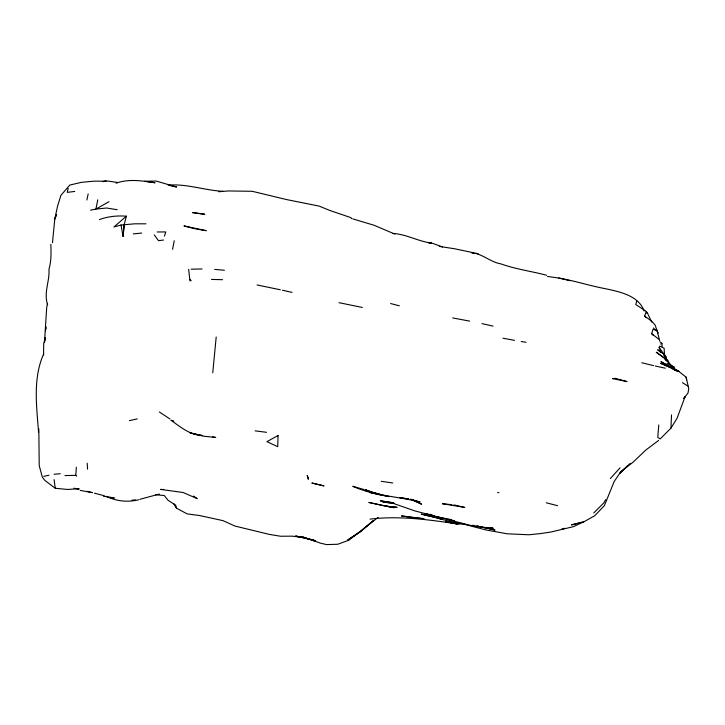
<?xml version="1.0" encoding="UTF-8"?>
<svg xmlns="http://www.w3.org/2000/svg" width="725" height="725" viewBox="0 0 725 725"><rect width="100%" height="100%" fill="white"/><g stroke="black" fill="none" stroke-linecap="round" stroke-linejoin="round"><path stroke-width="1.09" d="M658.78 424.977L657.783 437.392L660.176 438.933L670.96 428.149L671.513 414.917M189.959 280.947L188.663 269.356M45.394 338.004L44.497 342.263L46.672 307.79L47.478 303.394M76.651 476.135L75.79 475.346L76.343 467.263M43.563 354.933L43.69 343.686L45.276 337.768M79.261 488.695L67.697 489.466L55.254 488.278L44.787 480.34L42.367 477.195L39.223 465.686L38.824 428.919M52.463 242.73L54.792 219.041L57.556 206.163L60.927 195.324L69.799 185.065L81.526 182.319L94.268 181.15L106.122 181.223L102.877 181.622M212.76 372.777L216.195 337.007M145.97 223.817L134.832 223.798L121.039 225.031L123.051 236.413L124.202 224.532L126.367 216.195C117.287 215.47 108.034 216.413 99.461 219.584M123.051 236.413L124.202 224.532M45.457 330.817L45.956 327.899M172.586 249.309L174.227 240.745M45.43 330.029L46.065 326.821M97.757 199.819L95.918 209.099L90.598 210.141M86.873 200.009L88.169 193.892M68.168 188.437L67.262 192.361L74.738 191.445M636.695 301.328L635.752 304.536L646.356 311.442L646.691 313.2M164.457 236.178L165.726 231.937L157.162 231.982M653.162 335.167L651.639 333.672L653.017 329.277L656.959 330.401L658.001 333.165L655.001 324.845L651.893 321.347L644.643 316.091L646.147 311.859M56.323 214.999L54.792 219.041L56.351 214.881M660.538 350.538L659.107 347.565L659.732 346.133L664.109 348.199L664.607 356.075M43.672 353.936C32.707 378.359 36.622 406.1 38.552 432.064M605.71 499.625L603.843 502.86L593.702 513.001M670.96 428.149L677.041 418.307L685.034 396.774L683.766 398.415M683.829 398.351L687.989 393.068L688.741 388.627L686.131 377.172L678.192 370.946L660.774 363.361L678.192 370.946M610.35 478.509L620.074 467.824M630.107 463.502L619.513 473.588L627.605 465.704M126.367 216.195L113.961 226.952L121.039 225.031M658.644 440.419L645.848 450.007L633.414 461.897L620.935 471.576L614.157 481.563L604.423 505.579L594.708 515.756L583.308 522.127L571.481 524.891L584.06 521.61L573.511 526.64L551.018 532.005L540.469 533.6L528.851 534.778L507.165 533.799L485.841 529.921L462.541 523.858L450.243 521.483L439.132 518.692L431.602 515.04M378.106 517.396L348.933 540.188L337.778 544.257L326.558 544.584L320.504 543.17L303.431 537.216L315.511 541.231M660.674 344.067L661.898 343.26L659.995 341.901M108.995 201.695L95.918 209.099L106.593 208.002L117.196 209.724M116.091 183.208C128.515 178.622 142.254 180.824 155.05 182.754L144.637 181.268L156.129 181.051L176.628 187.032L170.312 185.627M672.755 367.729L674.042 367.013L674.875 368.735M564.612 528.253L561.703 529.35L562.881 528.942M139.762 499.353L159.346 494.06M138.584 499.788C127.564 502.507 116.218 501.22 106.176 496.308M43.754 476.379L48.956 475.219M129.403 420.618L137.243 418.932M102.723 181.549L106.892 180.924L118.157 182.564M370.031 519.127C399.194 515.584 428.892 519.68 457.801 524.003L445.775 521.701L457.448 524.093L463.955 523.794M163.497 240.057L158.476 240.646L154.271 234.9M132.023 500.223L135.339 499.851M218.751 191.753L228.194 190.956L252.218 191.3L286.701 199.602L319.163 206.099L330.074 210.558L350.991 217.663M133.318 233.912L141.719 233.042M54.13 474.241L60.229 473.733M64.951 475.564L75.79 475.346M191.137 269.174L202.076 268.975M168.209 185.156C186.878 183.552 204.713 190.448 223.073 191.282M163.759 489.475L160.587 489.411L183.135 492.511L197.2 498.637L193.62 496.054M211.492 279.406L222.566 279.705M378.024 493.698L374.861 493.335L377.933 493.798M392.95 233.459C406.272 234.166 418.153 241.416 431.393 243.047L429.137 242.793M416.766 518.04L401.469 515.955L424.062 518.71L412.724 517.668M214.636 269.383L224.415 270.262M472.038 253.17L474.105 253.369M476.162 253.56C484.672 255.916 491.912 262.441 501.002 263.918C515.847 269.256 531.416 271.222 546.577 275.246M155.576 494.704L164.303 495.547L168.019 500.268L175.686 505.153L176.438 508.143L187.177 513.898L199.565 515.52L222.983 520.641L234.9 526.042L269.374 534.407L280.611 536.246L292.093 536.156L304.509 537.578L300.422 536.926M451.802 504.682L442.368 503.721L464.834 507.446L453.895 504.89M428.366 242.703L431.447 243.038M454.439 520.623L449.301 520.043L454.403 520.641M394.065 503.304L382.764 501.999L392.95 503.277L414.917 510.926L469.347 525.136L481.672 527.32L493.036 528.117L482.261 527.32L493.997 529.395L483.829 527.383L495.03 530.129L484.952 527.356M255.1 430.858L266.501 432.308M380.018 494.178L365.962 490.78L377.054 493.77L364.965 489.81M547.547 276.461L558.812 278.047L569.941 280.729M399.91 497.694L408.565 498.945L399.992 497.713M381.259 481.309L392.723 482.977M103.503 496.226L114.749 497.957M474.748 525.625L472.7 525.308L474.721 525.679M476.796 525.951L478.835 526.278M298.374 536.609L295.311 536.119L313.662 540.062M521.175 341.511L526.078 342.291M196.094 228.982L206.308 230.686L183.969 225.919L195.079 228.81M378.087 494.477L389.289 496.634L370.131 492.52L378.577 494.559M452.672 317.922L469.646 321.121M502.933 338.203L514.533 340.36M476.742 526.06L482.814 527.184L480.793 526.676M80.176 490.399L92.338 492.647L86.964 491.305M439.305 246.4L454.783 248.793L478.219 253.759M257.076 284.961L280.376 289.773M362.319 307.445L338.983 302.678M189.986 432.879L202.248 435.498C189.805 435.082 180.534 426.943 170.901 420.21L173.909 421.116M451.358 519.626L436.015 516.617M315.674 540.66L296.516 536.074M497.613 492.429L498.918 492.701M655.291 366.016L665.296 368.173M282.415 290.236L292.103 292.374M212.679 436.803L215.724 437.474L203.29 436.16L191.083 433.097M481.962 323.613L493.045 326.123M73.986 488.179L78.735 489.284M110.137 497.495L113.118 498.202M558.812 278.047C574.662 280.774 589.869 285.831 605.592 288.74C619.784 291.822 638.526 295.51 644.117 310.943M641.779 362.754L653.588 365.618M301.546 536.926L305.587 537.923M94.44 493.208L104.201 495.719M546.269 502.778L557.552 505.688M390.603 303.53L399.357 305.814M363.959 489.529L352.812 486.285C374.236 495.954 397.78 496.326 420.119 502.044L410.74 499.181M352.993 218.968L374.1 225.257L394.844 234.075M351.281 218.388L351.997 218.642M432.39 243.274L442.422 246.917M426.073 513.454L438.09 518.003L429.889 514.17M410.694 499.308L421.615 504.201L412.788 499.833M666.964 363.452L673.77 366.805M667.372 365.79L679.243 371.544L669.338 366.424L676.552 370.919M682.452 382.664L687.826 386.044M669.537 366.433L675.691 370.221L660.928 361.657L671.649 367.53L670.607 366.877L673.933 369.659M672.329 368.472L670.607 367.04L675.691 370.221M670.607 367.04L676.688 370.937M159.346 411.981L169.931 418.978M665.768 358.938L656.27 352.223L666.764 359.962L663.683 354.027L657.702 349.749L661.019 352.613M651.639 333.672L658.69 339.11M663.502 354.77L665.985 356.917L667.018 360.805M664.653 358.848L672.51 366.451M644.643 316.091L646.238 317.695M653.488 327.945L655.418 330.183M190.032 279.415L191.155 280.792M659.107 347.565L665.985 356.917M173.61 503.503L176.438 508.143M666.293 360.66L665.242 358.775L667.87 360.325L669.039 363.107M647.099 312.33L651.702 322.127M656.959 330.401L659.723 340.85M55.254 488.278L54.094 479.624M686.131 377.172L686.575 379.873M47.633 304.708C43.455 292.692 49.844 281.191 48.974 269.165C51.384 261.027 51.122 252.708 50.832 244.334M661.898 343.26L662.161 346.441M87.199 463.239L87.571 469.193M278.038 435.526L277.748 446.691L266.918 441.652L278.038 435.526M308.352 478.156L308.306 479.307L307.183 475.446L308.352 478.156M372.913 520.912L360.334 531.842L347.846 539.871L360.633 531.407L372.913 520.912M615.407 378.368L612.607 378.649L627.08 381.595L615.407 378.368M396.938 507.31L385.609 506.186L368.817 502.452L393.874 507.699L386.425 506.213L396.938 507.31M203.68 214.129L192.406 212.552L204.776 214.319L203.68 214.129M391.917 502.525L380.353 500.821L393.285 502.887L391.917 502.525M442.522 519.154L421.261 514.152L442.531 519.145M312.937 483.285L311.841 483.04L324.075 485.904L312.937 483.285M373.62 493.082L366.043 490L373.62 493.082"/></g></svg>
